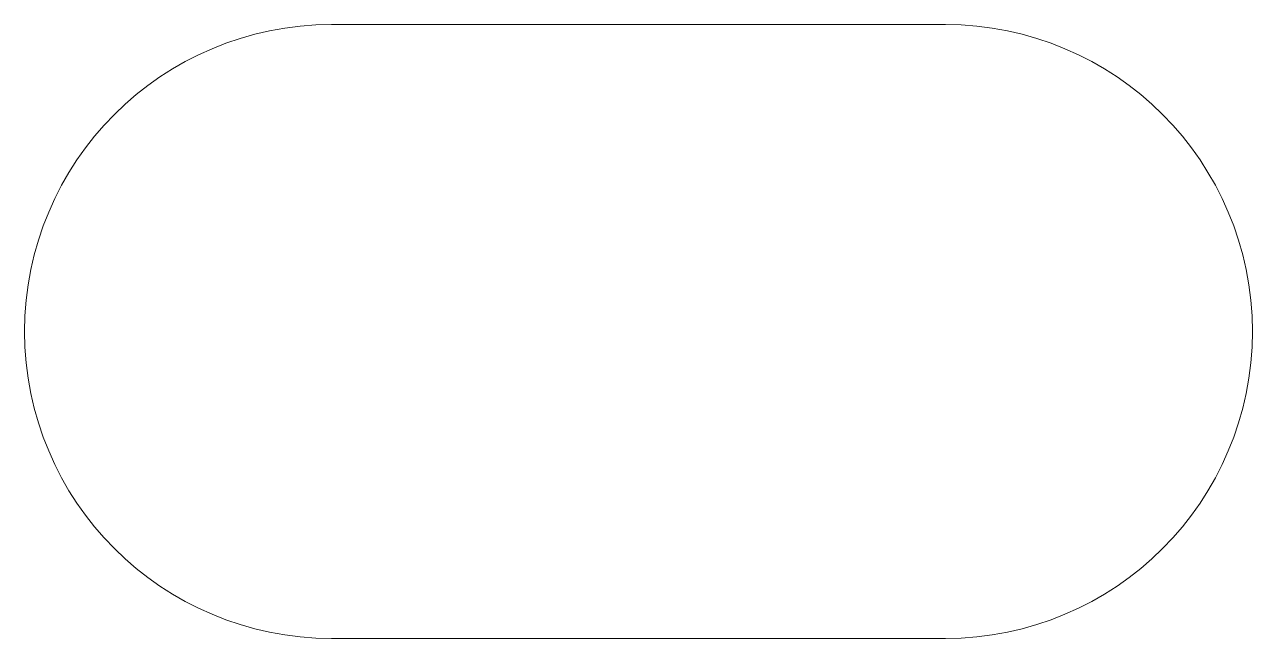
# Model space of a CAD drawing. Header units: inches. Extents: x 0.35 to 4.35, y 0.52 to 2.52.
import ezdxf

# ---------------------------------------------------------------- set-up
doc = ezdxf.new("R2010")
doc.units = ezdxf.units.IN
doc.header["$MEASUREMENT"] = 0
doc.layers.add('VISIBLE', color=7, linetype='Continuous', lineweight=0)

msp = doc.modelspace()

# ---------------------------------------------------------------- linework, layer by layer
at = {"layer": 'VISIBLE'}
for p, q in [((1.3523, 2.5189), (3.3523, 2.5189)), ((3.3523, 0.5189), (1.3523, 0.5189))]:
    msp.add_line(p, q, dxfattribs=at)
for centre, start, end in [((1.3523, 1.5189), 90, 270), ((3.3523, 1.5189), 270, 90)]:
    msp.add_arc(centre, 1, start, end, dxfattribs=at)

doc.saveas('drawing.dxf')
